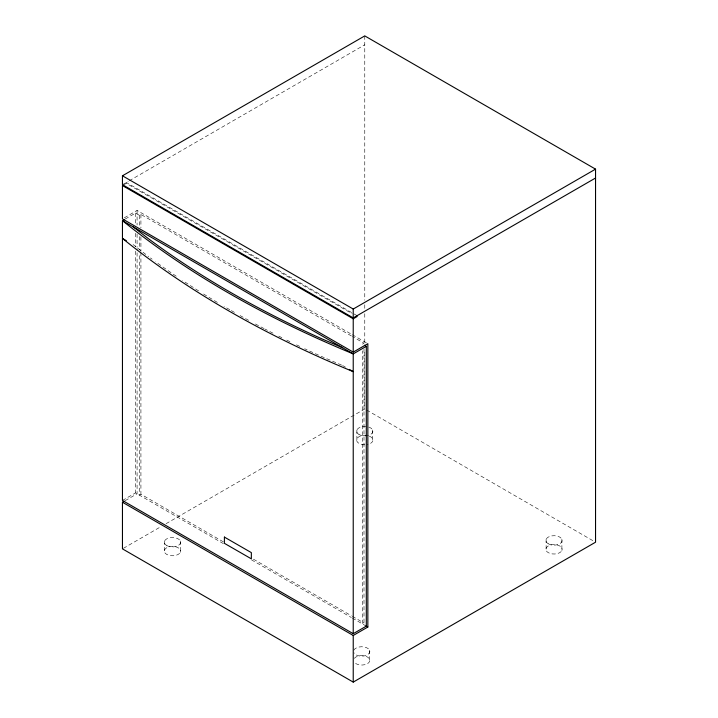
<?xml version="1.0" encoding="UTF-8"?>
<svg xmlns="http://www.w3.org/2000/svg" width="718" height="718" viewBox="0 0 718 718"><rect width="100%" height="100%" fill="white"/><g stroke="black" fill="none" stroke-linecap="round" stroke-linejoin="round"><path stroke-width="0.54" stroke-dasharray="3.59 2.69" d="M122.455 184.679L128.244 181.34M129.213 180.783L364.771 44.785M123.415 185.011L126.305 183.35L352.233 313.784M124.286 217.823L137.075 210.437L351.362 334.157M125.255 219.035L135.531 213.102L139.382 215.328L140.916 214.44L351.389 335.952M362.464 344.119L363.999 343.231L352.358 336.509M122.455 500.455L135.531 492.907L223.37 543.616M125.201 500.652L137.075 493.796L137.075 248.518M223.361 541.839L140.916 494.235L139.382 495.124L139.382 254.495M123.424 548.301L161.227 526.482M166.073 523.682L364.771 408.964L364.771 349.576M363.999 348.831L363.999 623.036L362.464 623.924L362.464 350.833M341.624 365.103L321.691 356.532A983.714 567.938 0 0 1 304.692 348.733M357.079 315.696L126.305 182.462L126.305 183.35M352.332 334.723L366.88 343.114M342.621 365.525L345.511 367.203M366.71 410.086L594.576 541.641M253.427 559.196L351.389 615.748M352.358 616.313L363.999 623.036M251.488 559.852L351.362 617.516M352.332 618.072L366.306 626.141M133.072 244.542L148.644 256.631M561.889 539.209L561.889 550.526A8.158 4.712 0 0 1 548.238 552.636A8.158 4.712 0 0 1 551.891 544.756A8.158 4.712 0 0 1 561.889 550.526M546.12 539.209L546.12 550.526M372.651 429.956L372.651 441.274M369.573 650.239L369.573 661.556M364.771 35.9L364.771 300.268M364.771 304.755L364.771 309.234M364.771 313.721L364.771 343.976M356.891 429.956L356.891 441.274M180.335 540.986L180.335 552.304A8.158 4.712 0 0 1 166.693 554.413A8.158 4.712 0 0 1 170.346 546.533A8.158 4.712 0 0 1 180.335 552.304M164.575 540.986L164.575 552.304M140.916 214.44L140.916 227.866M140.916 236.823L140.916 251.372M140.916 252.494L140.916 494.235M139.382 215.328L139.382 226.52M139.382 236.59L139.382 250.017M137.075 210.437L137.075 225.003M137.075 233.96L137.075 247.396M135.531 213.102L135.531 225.416M135.531 233.251L135.531 246.678M135.531 251.156L135.531 492.907M364.771 444.765A8.158 4.712 0 0 1 357.376 438.061A8.158 4.712 0 0 1 371.018 437.029A8.158 4.712 0 0 1 366.88 444.604M354.288 658.352A8.158 4.712 0 0 1 366.745 656.638A8.158 4.712 0 0 1 366.745 664.033A8.158 4.712 0 0 1 354.288 662.319M353.812 650.239A8.158 4.712 0 0 1 366.368 647.6A8.158 4.712 0 0 1 366.368 655.319A8.158 4.712 0 0 1 353.812 652.671M299.747 346.39A983.714 567.938 0 0 1 294.829 344.039M289.937 341.66A983.714 567.938 0 0 1 285.917 339.695M281.914 337.702A983.714 567.938 0 0 1 276.942 335.207M272.984 333.188A983.714 567.938 0 0 1 265.121 329.122M264.143 328.611A983.714 567.938 0 0 1 254.441 323.459M248.67 320.327A983.714 567.938 0 0 1 240.099 315.579M234.445 312.384A983.714 567.938 0 0 1 230.702 310.239M229.769 309.7A983.714 567.938 0 0 1 224.007 306.353M217.348 302.404A983.714 567.938 0 0 1 203.311 293.824M198.599 290.862A983.714 567.938 0 0 1 182.659 280.523M176.224 276.206A983.714 567.938 0 0 1 155.618 261.747M152.117 259.189A983.714 567.938 0 0 1 150.376 257.915M359 434.507A8.158 4.712 0 0 0 372.651 432.389A8.158 4.712 0 0 0 362.662 426.618A8.158 4.712 0 0 0 359 434.507M548.238 543.759A8.158 4.712 0 0 0 561.889 541.641A8.158 4.712 0 0 0 551.891 535.879A8.158 4.712 0 0 0 548.238 543.759M166.693 545.536A8.158 4.712 0 0 0 180.335 543.418A8.158 4.712 0 0 0 170.346 537.656A8.158 4.712 0 0 0 166.693 545.536"/><path stroke-width="1.08" d="M595.545 178.019L353.229 317.912L122.455 184.679L122.455 175.793L364.771 35.9L595.545 169.134L595.545 542.207L353.229 682.1L122.455 548.866L122.455 502.232L124.286 501.173M124.322 219.573L122.455 220.65L122.455 500.455L353.229 633.689L366.306 626.141L366.306 346.336L364.385 345.232M122.455 175.793L353.229 309.036L595.545 169.134M122.455 502.232L353.229 635.466L367.849 627.029L367.849 343.68L353.229 352.116L122.455 218.882L122.455 185.567L353.229 318.801L357.079 316.584L357.079 315.696M366.306 346.336L353.229 353.893A985.886 569.195 0 0 1 122.455 220.65L353.229 353.893L353.229 633.689M342.621 347.763L321.691 338.77A983.714 567.938 0 0 1 148.644 238.861L133.072 226.78M126.314 240.647L122.455 238.421A985.886 569.195 0 0 0 353.229 371.655L349.37 369.429M365.911 625.908L367.849 627.029M353.229 309.036L353.229 317.912M353.229 318.801L353.229 352.116M353.229 635.466L353.229 682.1M224.42 537.073L224.384 543.311L251.345 558.837L251.345 552.618L224.384 537.091"/></g></svg>
